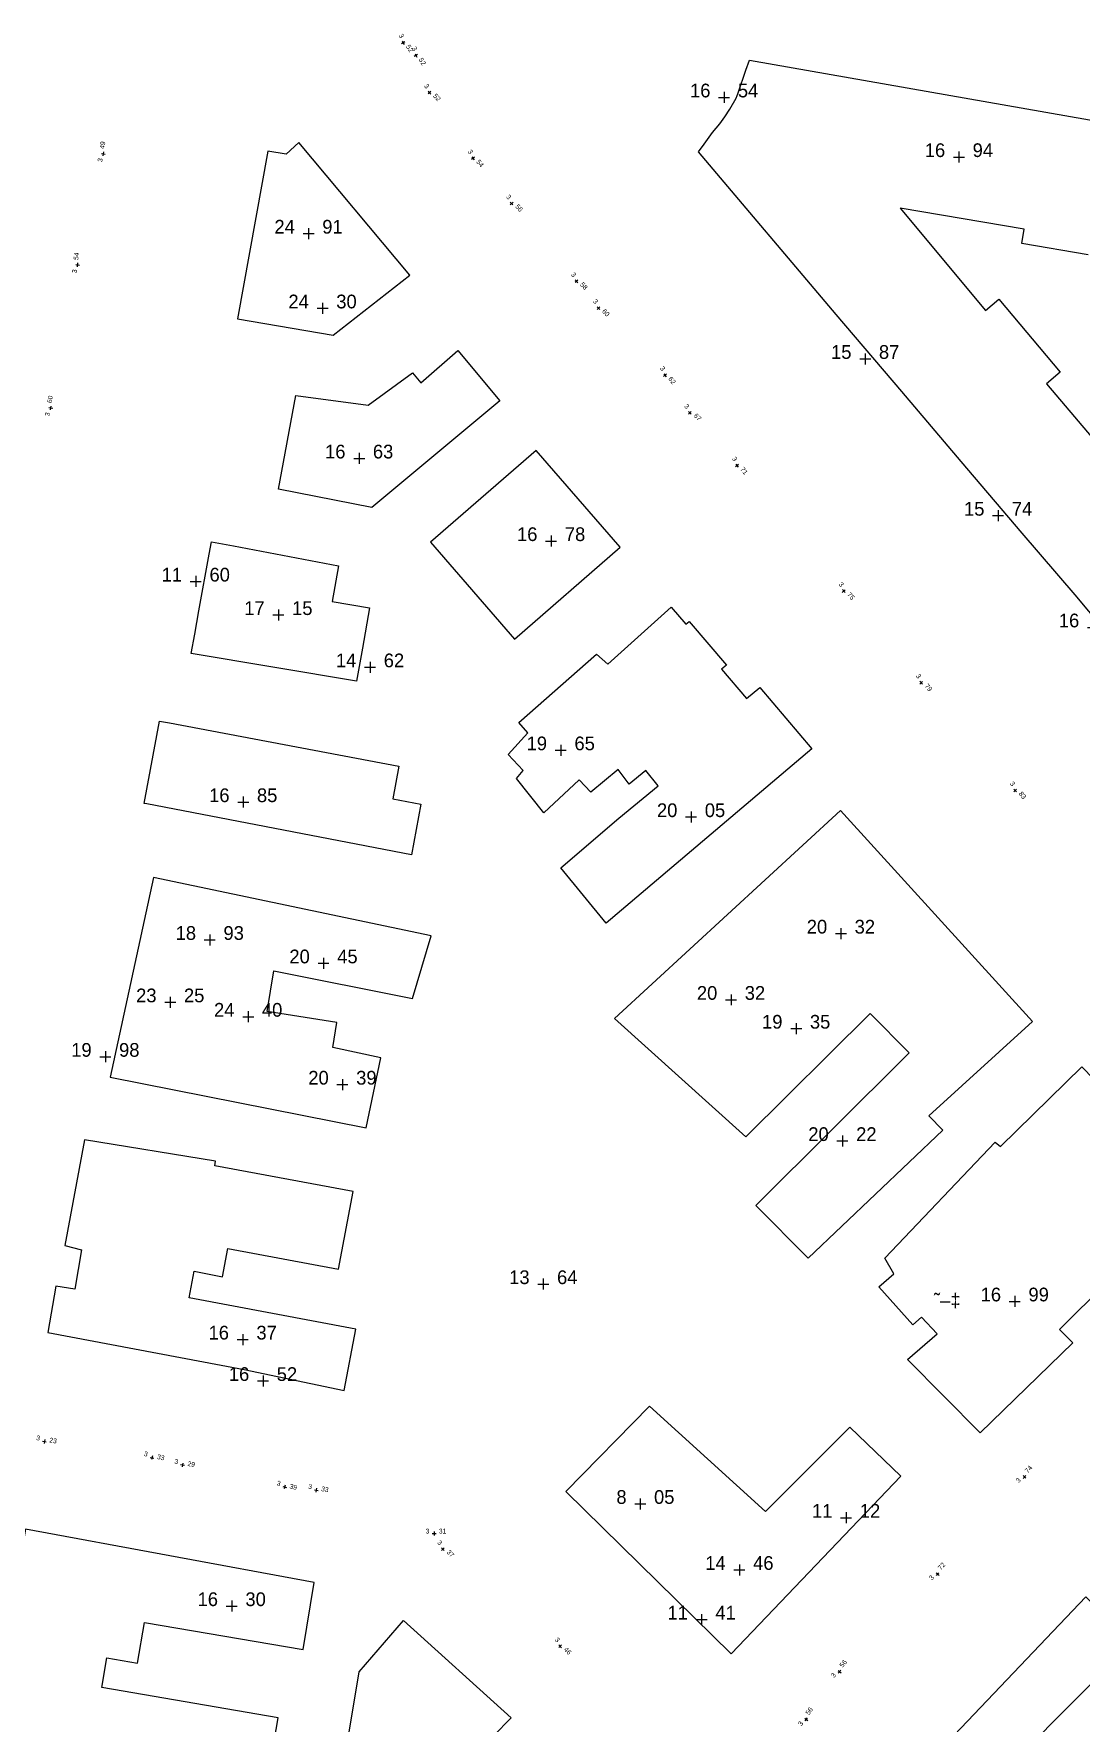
# Model space of a CAD drawing. Header units: inches. Extents: x 254505 to 255520, y 808954 to 809980.
# Drawn here: x 254779.3 to 254855.6, y 809719.3 to 809842.4 of the extents above; entities that cross this region are included whole.
import ezdxf
from ezdxf.enums import TextEntityAlignment as Align

# ---------------------------------------------------------------- set-up
doc = ezdxf.new("R2010")
doc.units = ezdxf.units.IN
doc.header["$MEASUREMENT"] = 0
for name, color, linetype in [('2202', 1, 'Continuous'), ('building levels', 6, 'Continuous'), ('orig buildings', 3, 'Continuous'), ('street levels', 5, 'Continuous')]:
    doc.layers.add(name, color=color, linetype=linetype)
doc.styles.add('hebtxt', font='hebtxt')

# ---------------------------------------------------------------- blocks, each defined once
blk = doc.blocks.new('1505')
for points in [[(-0.4, 0), (0.4, 0)], [(0, 0.4), (0, -0.4)]]:
    blk.add_lwpolyline(points)
at = {"style": 'hebtxt'}
blk.add_attdef('METER', text='', height=2, dxfattribs=at).set_placement((-1, 0), align=Align.RIGHT)
blk.add_attdef('CENTIMETER', (1, 0), '', height=2, dxfattribs=at)
blk = doc.blocks.new('1503')
for points in [[(-0.4, 0), (0.4, 0)], [(0, 0.4), (0, -0.4)]]:
    blk.add_lwpolyline(points)
at = {"style": 'hebtxt'}
blk.add_attdef('METER', text='', height=2, dxfattribs=at).set_placement((-1, 0), align=Align.RIGHT)
blk.add_attdef('CENTIMETER', (1, 0), '', height=2, dxfattribs=at)
blk = doc.blocks.new('2202')
at = {"style": 'hebtxt'}
blk.add_attdef('BLDG_CH', text='', height=2, dxfattribs=at).set_placement((0, 1), align=Align.CENTER)

msp = doc.modelspace()

# ---------------------------------------------------------------- linework, layer by layer
at = {"layer": 'orig buildings'}
for points in [[(254798.59, 809834.48), (254797.66, 809833.62), (254796.32, 809833.84), (254794.12, 809821.62), (254801.09, 809820.43), (254806.68, 809824.81)], [(254829.39, 809796.07), (254831.21, 809793.95), (254832.18, 809794.75), (254835.97, 809790.27), (254820.99, 809777.56), (254817.69, 809781.61), (254821.92, 809785.21), (254824.79, 809787.57), (254823.88, 809788.69), (254822.67, 809787.7), (254821.86, 809788.77), (254819.87, 809787.11), (254819.03, 809788.02), (254816.44, 809785.62), (254814.45, 809788.11), (254814.95, 809788.7), (254813.86, 809789.86), (254815.29, 809791.44), (254814.62, 809792.19), (254820.28, 809797.18), (254821.11, 809796.44), (254825.73, 809800.59), (254826.79, 809799.35), (254827.03, 809799.55), (254829.75, 809796.37), (254829.39, 809796.07)], [(254838.07, 809785.79), (254852.07, 809770.39), (254844.5, 809763.52), (254845.54, 809762.48), (254835.71, 809753.15), (254831.89, 809757), (254843.08, 809768.12), (254840.23, 809770.98), (254831.18, 809761.99), (254821.6, 809770.62)], [(254830.09, 809724.31), (254818.05, 809736.15), (254824.16, 809742.36), (254832.61, 809734.69), (254838.75, 809740.82), (254842.47, 809737.27)], [(254855.94, 809728.47), (254859.31, 809725.12), (254851.02, 809716.78), (254854.09, 809713.73), (254861.41, 809721.11), (254867, 809715.56), (254862.65, 809711.07), (254860.15, 809713.49), (254851.53, 809703.88), (254841.56, 809713.36)], [(254806.22, 809726.73), (254814.06, 809719.65), (254802.47, 809707.84), (254800.76, 809709.51), (254803, 809722.99)]]:
    msp.add_lwpolyline(points, close=True, dxfattribs=at)
for points, elevation in [([(254798.38, 809816.03), (254803.65, 809815.32), (254806.88, 809817.67), (254807.48, 809816.96), (254810.18, 809819.3), (254813.24, 809815.65), (254803.9, 809807.86), (254797.1, 809809.21), (254798.38, 809816.03)], 16.38), ([(254808.18, 809805.33), (254814.31, 809798.27), (254822.01, 809804.97), (254815.88, 809812.02), (254808.18, 809805.33)], 17.5), ([(254788.01, 809780.9), (254784.83, 809766.35), (254803.5, 809762.65), (254804.57, 809767.76), (254801.06, 809768.5), (254801.35, 809770.32), (254796.28, 809771.12), (254796.78, 809774.09), (254806.87, 809772.07), (254808.24, 809776.64)], 16.63), ([(254841.29, 809753.15), (254849.34, 809761.61), (254849.73, 809761.29), (254855.65, 809767.09), (254864.33, 809758.18), (254854.02, 809747.96), (254855, 809746.98), (254848.25, 809740.41), (254842.96, 809745.77), (254845.11, 809747.64), (254843.98, 809748.85), (254843.34, 809748.3), (254840.86, 809751.06), (254841.95, 809752.01), (254841.29, 809753.15)], 17.45), ([(254799.72, 809729.51), (254778.68, 809733.39), (254778.44, 809732.12), (254777.21, 809732.38), (254776.01, 809725.44), (254777.24, 809725.22), (254776.02, 809718.74), (254785.24, 809716.91), (254785.07, 809716), (254796.13, 809714.12), (254797.08, 809719.65), (254784.23, 809721.85), (254784.6, 809724.02), (254786.83, 809723.63), (254787.34, 809726.59), (254798.9, 809724.62), (254799.72, 809729.51)], 18.23)]:
    msp.add_lwpolyline(points, close=True, dxfattribs=dict(at, elevation=elevation))
for points in [[(254858.05, 809798.07, 0), (254855.17, 809801.51, 17.88), (254851.32, 809805.99, 17.86), (254846.87, 809811.22, 17.84), (254842.54, 809816.33, 17.82), (254837.76, 809821.94, 17.8), (254827.73, 809833.8, 0), (254828.14, 809834.34, 17.38), (254828.75, 809835.21, 16.92), (254829.28, 809835.84, 16.46), (254829.63, 809836.35, 16.48), (254830.01, 809836.9, 16.56), (254830.46, 809837.69, 16.61), (254830.6, 809838.08, 16.75), (254831.18, 809839.74, 17.59), (254831.43, 809840.47, 0), (254831.43, 809840.47, 0), (254864.52, 809834.67, 17.91)], [(254856.13, 809826.28, 17.76), (254851.28, 809827.11, 17.82), (254851.46, 809828.15, 17.87), (254842.41, 809829.69, 17.8), (254848.63, 809822.23, 17.89), (254849.6, 809823.05, 17.8), (254854.08, 809817.72, 19.21), (254853.09, 809816.89, 17.77), (254857.43, 809811.76, 17.92)]]:
    msp.add_polyline3d(points, dxfattribs=at)
for points in [[(254790.74, 809797.23, 9.41), (254791, 809798.63, 15.32), (254791.3, 809800.33, 15.35), (254792.06, 809804.46, 15.41), (254792.22, 809805.37, 5.94), (254793.83, 809805.07, 15.59), (254801.48, 809803.62, 16.84), (254801.02, 809801.02, 16.85), (254803.73, 809800.54, 16.71), (254803.22, 809797.61, 15.87), (254802.79, 809795.21, 15.18), (254790.74, 809797.23, 9.41)], [(254806.8, 809782.54, 16.93), (254787.51, 809786.27, 14.06), (254787.33, 809786.3, 14.06), (254788.43, 809792.29, 11.8), (254789.17, 809792.16, 17.18), (254805.89, 809789, 17.75), (254805.45, 809786.64, 17.82), (254807.49, 809786.25, 16.72), (254806.8, 809782.54, 16.93)], [(254801.9, 809743.51, 3.75), (254802.75, 809747.97, 17.2), (254790.61, 809750.27, 19.11), (254790.97, 809752.19, 19.11), (254793.02, 809751.8, 19.11), (254793.41, 809753.86, 19.06), (254801.48, 809752.35, 17.38), (254802.54, 809758, 17.48), (254792.47, 809759.89, 19.47), (254792.53, 809760.22, 19.52), (254782.96, 809761.78, 7.74), (254781.53, 809754.07, 0), (254782.74, 809753.76, 8.75), (254782.26, 809750.88, 8.75), (254780.87, 809751.11, 3.65), (254780.31, 809747.72, 0), (254794.6, 809745.04, 3.7), (254801.9, 809743.51, 3.75)]]:
    msp.add_polyline3d(points, close=True, dxfattribs=at)

# ---------------------------------------------------------------- block references
at = {"layer": '2202'}
ref = msp.add_blockref('2202', (254844.5, 809749.59, 17.05), dxfattribs=at)
ref.add_attrib('BLDG_CH', '˜–‡', dxfattribs={"layer": '0', "height": 1, "style": 'hebtxt'}).set_placement((254845.85, 809749.59, 17.05), align=Align.CENTER)
at = {"layer": 'building levels'}
ref = msp.add_blockref('1505', (254829.59, 809837.76, 16.54), dxfattribs=at)
ref.add_attrib('METER', '16', dxfattribs={"layer": '0', "height": 1, "style": 'hebtxt'}).set_placement((254828.59, 809837.76, 16.54), align=Align.RIGHT)
ref.add_attrib('CENTIMETER', '54', (254830.59, 809837.76, 16.54), dxfattribs={"layer": '0', "height": 1, "style": 'hebtxt'})
ref = msp.add_blockref('1505', (254846.7, 809833.41, 16.94), dxfattribs=at)
ref.add_attrib('METER', '16', dxfattribs={"layer": '0', "height": 1, "style": 'hebtxt'}).set_placement((254845.7, 809833.41, 16.94), align=Align.RIGHT)
ref.add_attrib('CENTIMETER', '94', (254847.7, 809833.41, 16.94), dxfattribs={"layer": '0', "height": 1, "style": 'hebtxt'})
ref = msp.add_blockref('1505', (254799.3, 809827.83, 24.91), dxfattribs=at)
ref.add_attrib('METER', '24', dxfattribs={"layer": '0', "height": 1, "style": 'hebtxt'}).set_placement((254798.3, 809827.83, 24.91), align=Align.RIGHT)
ref.add_attrib('CENTIMETER', '91', (254800.3, 809827.83, 24.91), dxfattribs={"layer": '0', "height": 1, "style": 'hebtxt'})
ref = msp.add_blockref('1505', (254800.32, 809822.39, 24.3), dxfattribs=at)
ref.add_attrib('METER', '24', dxfattribs={"layer": '0', "height": 1, "style": 'hebtxt'}).set_placement((254799.32, 809822.38, 24.3), align=Align.RIGHT)
ref.add_attrib('CENTIMETER', '30', (254801.32, 809822.38, 24.3), dxfattribs={"layer": '0', "height": 1, "style": 'hebtxt'})
ref = msp.add_blockref('1505', (254839.87, 809818.7, 15.87), dxfattribs=at)
ref.add_attrib('METER', '15', dxfattribs={"layer": '0', "height": 1, "style": 'hebtxt'}).set_placement((254838.87, 809818.7, 15.87), align=Align.RIGHT)
ref.add_attrib('CENTIMETER', '87', (254840.87, 809818.7, 15.87), dxfattribs={"layer": '0', "height": 1, "style": 'hebtxt'})
ref = msp.add_blockref('1505', (254802.99, 809811.44, 16.63), dxfattribs=at)
ref.add_attrib('METER', '16', dxfattribs={"layer": '0', "height": 1, "style": 'hebtxt'}).set_placement((254801.99, 809811.44, 16.63), align=Align.RIGHT)
ref.add_attrib('CENTIMETER', '63', (254803.99, 809811.44, 16.63), dxfattribs={"layer": '0', "height": 1, "style": 'hebtxt'})
ref = msp.add_blockref('1505', (254849.56, 809807.27, 15.74), dxfattribs=at)
ref.add_attrib('METER', '15', dxfattribs={"layer": '0', "height": 1, "style": 'hebtxt'}).set_placement((254848.56, 809807.27, 15.74), align=Align.RIGHT)
ref.add_attrib('CENTIMETER', '74', (254850.56, 809807.27, 15.74), dxfattribs={"layer": '0', "height": 1, "style": 'hebtxt'})
ref = msp.add_blockref('1505', (254816.98, 809805.42, 16.78), dxfattribs=at)
ref.add_attrib('METER', '16', dxfattribs={"layer": '0', "height": 1, "style": 'hebtxt'}).set_placement((254815.98, 809805.42, 16.78), align=Align.RIGHT)
ref.add_attrib('CENTIMETER', '78', (254817.98, 809805.42, 16.78), dxfattribs={"layer": '0', "height": 1, "style": 'hebtxt'})
ref = msp.add_blockref('1505', (254791.08, 809802.48, 11.6), dxfattribs=at)
ref.add_attrib('METER', '11', dxfattribs={"layer": '0', "height": 1, "style": 'hebtxt'}).set_placement((254790.08, 809802.47, 11.6), align=Align.RIGHT)
ref.add_attrib('CENTIMETER', '60', (254792.08, 809802.47, 11.6), dxfattribs={"layer": '0', "height": 1, "style": 'hebtxt'})
ref = msp.add_blockref('1505', (254797.1, 809800.03, 17.15), dxfattribs=at)
ref.add_attrib('METER', '17', dxfattribs={"layer": '0', "height": 1, "style": 'hebtxt'}).set_placement((254796.1, 809800.03, 17.15), align=Align.RIGHT)
ref.add_attrib('CENTIMETER', '15', (254798.1, 809800.03, 17.15), dxfattribs={"layer": '0', "height": 1, "style": 'hebtxt'})
ref = msp.add_blockref('1505', (254856.47, 809799.13, 16), dxfattribs=at)
ref.add_attrib('METER', '16', dxfattribs={"layer": '0', "height": 1, "style": 'hebtxt'}).set_placement((254855.47, 809799.13, 16), align=Align.RIGHT)
ref.add_attrib('CENTIMETER', '00', (254857.47, 809799.13, 16), dxfattribs={"layer": '0', "height": 1, "style": 'hebtxt'})
ref = msp.add_blockref('1505', (254803.78, 809796.22, 14.62), dxfattribs=at)
ref.add_attrib('METER', '14', dxfattribs={"layer": '0', "height": 1, "style": 'hebtxt'}).set_placement((254802.78, 809796.22, 14.62), align=Align.RIGHT)
ref.add_attrib('CENTIMETER', '62', (254804.78, 809796.22, 14.62), dxfattribs={"layer": '0', "height": 1, "style": 'hebtxt'})
ref = msp.add_blockref('1505', (254817.68, 809790.17, 19.65), dxfattribs=at)
ref.add_attrib('METER', '19', dxfattribs={"layer": '0', "height": 1, "style": 'hebtxt'}).set_placement((254816.68, 809790.17, 19.65), align=Align.RIGHT)
ref.add_attrib('CENTIMETER', '65', (254818.68, 809790.17, 19.65), dxfattribs={"layer": '0', "height": 1, "style": 'hebtxt'})
ref = msp.add_blockref('1505', (254794.54, 809786.39, 16.85), dxfattribs=at)
ref.add_attrib('METER', '16', dxfattribs={"layer": '0', "height": 1, "style": 'hebtxt'}).set_placement((254793.54, 809786.39, 16.85), align=Align.RIGHT)
ref.add_attrib('CENTIMETER', '85', (254795.54, 809786.39, 16.85), dxfattribs={"layer": '0', "height": 1, "style": 'hebtxt'})
ref = msp.add_blockref('1505', (254827.18, 809785.31, 20.05), dxfattribs=at)
ref.add_attrib('METER', '20', dxfattribs={"layer": '0', "height": 1, "style": 'hebtxt'}).set_placement((254826.18, 809785.3, 20.05), align=Align.RIGHT)
ref.add_attrib('CENTIMETER', '05', (254828.18, 809785.3, 20.05), dxfattribs={"layer": '0', "height": 1, "style": 'hebtxt'})
ref = msp.add_blockref('1505', (254792.1, 809776.35, 18.93), dxfattribs=at)
ref.add_attrib('METER', '18', dxfattribs={"layer": '0', "height": 1, "style": 'hebtxt'}).set_placement((254791.1, 809776.35, 18.93), align=Align.RIGHT)
ref.add_attrib('CENTIMETER', '93', (254793.1, 809776.35, 18.93), dxfattribs={"layer": '0', "height": 1, "style": 'hebtxt'})
ref = msp.add_blockref('1505', (254838.1, 809776.81, 20.32), dxfattribs=at)
ref.add_attrib('METER', '20', dxfattribs={"layer": '0', "height": 1, "style": 'hebtxt'}).set_placement((254837.1, 809776.81, 20.32), align=Align.RIGHT)
ref.add_attrib('CENTIMETER', '32', (254839.1, 809776.81, 20.32), dxfattribs={"layer": '0', "height": 1, "style": 'hebtxt'})
ref = msp.add_blockref('1505', (254800.39, 809774.64, 20.45), dxfattribs=at)
ref.add_attrib('METER', '20', dxfattribs={"layer": '0', "height": 1, "style": 'hebtxt'}).set_placement((254799.39, 809774.64, 20.45), align=Align.RIGHT)
ref.add_attrib('CENTIMETER', '45', (254801.39, 809774.64, 20.45), dxfattribs={"layer": '0', "height": 1, "style": 'hebtxt'})
ref = msp.add_blockref('1505', (254789.22, 809771.8, 23.25), dxfattribs=at)
ref.add_attrib('METER', '23', dxfattribs={"layer": '0', "height": 1, "style": 'hebtxt'}).set_placement((254788.22, 809771.8, 23.25), align=Align.RIGHT)
ref.add_attrib('CENTIMETER', '25', (254790.22, 809771.8, 23.25), dxfattribs={"layer": '0', "height": 1, "style": 'hebtxt'})
ref = msp.add_blockref('1505', (254830.09, 809771.98, 20.32), dxfattribs=at)
ref.add_attrib('METER', '20', dxfattribs={"layer": '0', "height": 1, "style": 'hebtxt'}).set_placement((254829.09, 809771.98, 20.32), align=Align.RIGHT)
ref.add_attrib('CENTIMETER', '32', (254831.09, 809771.98, 20.32), dxfattribs={"layer": '0', "height": 1, "style": 'hebtxt'})
ref = msp.add_blockref('1505', (254794.9, 809770.75, 24.4), dxfattribs=at)
ref.add_attrib('METER', '24', dxfattribs={"layer": '0', "height": 1, "style": 'hebtxt'}).set_placement((254793.9, 809770.75, 24.4), align=Align.RIGHT)
ref.add_attrib('CENTIMETER', '40', (254795.9, 809770.75, 24.4), dxfattribs={"layer": '0', "height": 1, "style": 'hebtxt'})
ref = msp.add_blockref('1505', (254834.84, 809769.88, 19.35), dxfattribs=at)
ref.add_attrib('METER', '19', dxfattribs={"layer": '0', "height": 1, "style": 'hebtxt'}).set_placement((254833.84, 809769.88, 19.35), align=Align.RIGHT)
ref.add_attrib('CENTIMETER', '35', (254835.84, 809769.88, 19.35), dxfattribs={"layer": '0', "height": 1, "style": 'hebtxt'})
ref = msp.add_blockref('1505', (254784.49, 809767.83, 19.98), dxfattribs=at)
ref.add_attrib('METER', '19', dxfattribs={"layer": '0', "height": 1, "style": 'hebtxt'}).set_placement((254783.49, 809767.83, 19.98), align=Align.RIGHT)
ref.add_attrib('CENTIMETER', '98', (254785.49, 809767.83, 19.98), dxfattribs={"layer": '0', "height": 1, "style": 'hebtxt'})
ref = msp.add_blockref('1505', (254801.77, 809765.8, 20.39), dxfattribs=at)
ref.add_attrib('METER', '20', dxfattribs={"layer": '0', "height": 1, "style": 'hebtxt'}).set_placement((254800.77, 809765.8, 20.39), align=Align.RIGHT)
ref.add_attrib('CENTIMETER', '39', (254802.77, 809765.8, 20.39), dxfattribs={"layer": '0', "height": 1, "style": 'hebtxt'})
ref = msp.add_blockref('1505', (254838.21, 809761.69, 20.22), dxfattribs=at)
ref.add_attrib('METER', '20', dxfattribs={"layer": '0', "height": 1, "style": 'hebtxt'}).set_placement((254837.21, 809761.69, 20.22), align=Align.RIGHT)
ref.add_attrib('CENTIMETER', '22', (254839.21, 809761.69, 20.22), dxfattribs={"layer": '0', "height": 1, "style": 'hebtxt'})
ref = msp.add_blockref('1505', (254816.41, 809751.26, 13.64), dxfattribs=at)
ref.add_attrib('METER', '13', dxfattribs={"layer": '0', "height": 1, "style": 'hebtxt'}).set_placement((254815.41, 809751.26, 13.64), align=Align.RIGHT)
ref.add_attrib('CENTIMETER', '64', (254817.41, 809751.26, 13.64), dxfattribs={"layer": '0', "height": 1, "style": 'hebtxt'})
ref = msp.add_blockref('1505', (254850.77, 809750, 16.99), dxfattribs=at)
ref.add_attrib('METER', '16', dxfattribs={"layer": '0', "height": 1, "style": 'hebtxt'}).set_placement((254849.77, 809750, 16.99), align=Align.RIGHT)
ref.add_attrib('CENTIMETER', '99', (254851.77, 809750, 16.99), dxfattribs={"layer": '0', "height": 1, "style": 'hebtxt'})
ref = msp.add_blockref('1505', (254794.5, 809747.22, 16.37), dxfattribs=at)
ref.add_attrib('METER', '16', dxfattribs={"layer": '0', "height": 1, "style": 'hebtxt'}).set_placement((254793.5, 809747.22, 16.37), align=Align.RIGHT)
ref.add_attrib('CENTIMETER', '37', (254795.5, 809747.22, 16.37), dxfattribs={"layer": '0', "height": 1, "style": 'hebtxt'})
ref = msp.add_blockref('1505', (254795.98, 809744.2, 16.52), dxfattribs=at)
ref.add_attrib('METER', '16', dxfattribs={"layer": '0', "height": 1, "style": 'hebtxt'}).set_placement((254794.98, 809744.2, 16.52), align=Align.RIGHT)
ref.add_attrib('CENTIMETER', '52', (254796.98, 809744.2, 16.52), dxfattribs={"layer": '0', "height": 1, "style": 'hebtxt'})
ref = msp.add_blockref('1505', (254823.48, 809735.24, 8.05), dxfattribs=at)
ref.add_attrib('METER', '8', dxfattribs={"layer": '0', "height": 1, "style": 'hebtxt'}).set_placement((254822.48, 809735.24, 8.05), align=Align.RIGHT)
ref.add_attrib('CENTIMETER', '05', (254824.48, 809735.24, 8.05), dxfattribs={"layer": '0', "height": 1, "style": 'hebtxt'})
ref = msp.add_blockref('1505', (254838.48, 809734.23, 11.12), dxfattribs=at)
ref.add_attrib('METER', '11', dxfattribs={"layer": '0', "height": 1, "style": 'hebtxt'}).set_placement((254837.48, 809734.23, 11.12), align=Align.RIGHT)
ref.add_attrib('CENTIMETER', '12', (254839.48, 809734.23, 11.12), dxfattribs={"layer": '0', "height": 1, "style": 'hebtxt'})
ref = msp.add_blockref('1505', (254830.7, 809730.43, 14.46), dxfattribs=at)
ref.add_attrib('METER', '14', dxfattribs={"layer": '0', "height": 1, "style": 'hebtxt'}).set_placement((254829.7, 809730.43, 14.46), align=Align.RIGHT)
ref.add_attrib('CENTIMETER', '46', (254831.7, 809730.43, 14.46), dxfattribs={"layer": '0', "height": 1, "style": 'hebtxt'})
ref = msp.add_blockref('1505', (254793.7, 809727.79, 16.3), dxfattribs=at)
ref.add_attrib('METER', '16', dxfattribs={"layer": '0', "height": 1, "style": 'hebtxt'}).set_placement((254792.7, 809727.79, 16.3), align=Align.RIGHT)
ref.add_attrib('CENTIMETER', '30', (254794.7, 809727.79, 16.3), dxfattribs={"layer": '0', "height": 1, "style": 'hebtxt'})
ref = msp.add_blockref('1505', (254827.95, 809726.81, 11.41), dxfattribs=at)
ref.add_attrib('METER', '11', dxfattribs={"layer": '0', "height": 1, "style": 'hebtxt'}).set_placement((254826.95, 809726.81, 11.41), align=Align.RIGHT)
ref.add_attrib('CENTIMETER', '41', (254828.95, 809726.81, 11.41), dxfattribs={"layer": '0', "height": 1, "style": 'hebtxt'})
at = {"layer": 'street levels'}
ref = msp.add_blockref('1503', (254806.19, 809841.74), dxfattribs=dict(at, xscale=0.35, yscale=0.35, zscale=0.35, rotation=303.5613906756045))
ref.add_attrib('METER', '3', dxfattribs={"layer": '0', "height": 0.35, "rotation": 303.5614, "style": 'hebtxt'}).set_placement((254806, 809842.03), align=Align.RIGHT)
ref.add_attrib('CENTIMETER', '52', (254806.38, 809841.45), dxfattribs={"layer": '0', "height": 0.35, "rotation": 303.5614, "style": 'hebtxt'})
ref = msp.add_blockref('1503', (254807.13, 809840.81), dxfattribs=dict(at, xscale=0.35, yscale=0.35, zscale=0.35, rotation=300.539347033589))
ref.add_attrib('METER', '3', dxfattribs={"layer": '0', "height": 0.35, "rotation": 300.5393, "style": 'hebtxt'}).set_placement((254806.96, 809841.11), align=Align.RIGHT)
ref.add_attrib('CENTIMETER', '52', (254807.31, 809840.51), dxfattribs={"layer": '0', "height": 0.35, "rotation": 300.5393, "style": 'hebtxt'})
ref = msp.add_blockref('1503', (254808.12, 809838.1), dxfattribs=dict(at, xscale=0.35, yscale=0.35, zscale=0.35, rotation=312.4055463134177))
ref.add_attrib('METER', '3', dxfattribs={"layer": '0', "height": 0.35, "rotation": 312.4055, "style": 'hebtxt'}).set_placement((254807.88, 809838.36), align=Align.RIGHT)
ref.add_attrib('CENTIMETER', '52', (254808.35, 809837.84), dxfattribs={"layer": '0', "height": 0.35, "rotation": 312.4055, "style": 'hebtxt'})
ref = msp.add_blockref('1503', (254784.35, 809833.64), dxfattribs=dict(at, xscale=0.35, yscale=0.35, zscale=0.35, rotation=80.7860741614748))
ref.add_attrib('METER', '3', dxfattribs={"layer": '0', "height": 0.35, "rotation": 80.7861, "style": 'hebtxt'}).set_placement((254784.3, 809833.3), align=Align.RIGHT)
ref.add_attrib('CENTIMETER', '49', (254784.41, 809833.99), dxfattribs={"layer": '0', "height": 0.35, "rotation": 80.7861, "style": 'hebtxt'})
ref = msp.add_blockref('1503', (254811.28, 809833.31), dxfattribs=dict(at, xscale=0.35, yscale=0.35, zscale=0.35, rotation=310.147737911954))
ref.add_attrib('METER', '3', dxfattribs={"layer": '0', "height": 0.35, "rotation": 310.1477, "style": 'hebtxt'}).set_placement((254811.05, 809833.57), align=Align.RIGHT)
ref.add_attrib('CENTIMETER', '54', (254811.5, 809833.04), dxfattribs={"layer": '0', "height": 0.35, "rotation": 310.1477, "style": 'hebtxt'})
ref = msp.add_blockref('1503', (254814.1, 809830.03), dxfattribs=dict(at, xscale=0.35, yscale=0.35, zscale=0.35, rotation=313.5197700895707))
ref.add_attrib('METER', '3', dxfattribs={"layer": '0', "height": 0.35, "rotation": 313.5198, "style": 'hebtxt'}).set_placement((254813.86, 809830.28), align=Align.RIGHT)
ref.add_attrib('CENTIMETER', '56', (254814.34, 809829.77), dxfattribs={"layer": '0', "height": 0.35, "rotation": 313.5198, "style": 'hebtxt'})
ref = msp.add_blockref('1503', (254782.47, 809825.55), dxfattribs=dict(at, xscale=0.35, yscale=0.35, zscale=0.35, rotation=82.88411198430457))
ref.add_attrib('METER', '3', dxfattribs={"layer": '0', "height": 0.35, "rotation": 82.8841, "style": 'hebtxt'}).set_placement((254782.43, 809825.2), align=Align.RIGHT)
ref.add_attrib('CENTIMETER', '54', (254782.51, 809825.89), dxfattribs={"layer": '0', "height": 0.35, "rotation": 82.8841, "style": 'hebtxt'})
ref = msp.add_blockref('1503', (254818.83, 809824.35), dxfattribs=dict(at, xscale=0.35, yscale=0.35, zscale=0.35, rotation=312.5817496685862))
ref.add_attrib('METER', '3', dxfattribs={"layer": '0', "height": 0.35, "rotation": 312.5817, "style": 'hebtxt'}).set_placement((254818.59, 809824.61), align=Align.RIGHT)
ref.add_attrib('CENTIMETER', '58', (254819.06, 809824.09), dxfattribs={"layer": '0', "height": 0.35, "rotation": 312.5817, "style": 'hebtxt'})
ref = msp.add_blockref('1503', (254820.43, 809822.4), dxfattribs=dict(at, xscale=0.35, yscale=0.35, zscale=0.35, rotation=312.3313741659899))
ref.add_attrib('METER', '3', dxfattribs={"layer": '0', "height": 0.35, "rotation": 312.3314, "style": 'hebtxt'}).set_placement((254820.19, 809822.66), align=Align.RIGHT)
ref.add_attrib('CENTIMETER', '60', (254820.66, 809822.14), dxfattribs={"layer": '0', "height": 0.35, "rotation": 312.3314, "style": 'hebtxt'})
ref = msp.add_blockref('1503', (254825.28, 809817.51), dxfattribs=dict(at, xscale=0.35, yscale=0.35, zscale=0.35, rotation=308.4333439504437))
ref.add_attrib('METER', '3', dxfattribs={"layer": '0', "height": 0.35, "rotation": 308.4333, "style": 'hebtxt'}).set_placement((254825.06, 809817.78), align=Align.RIGHT)
ref.add_attrib('CENTIMETER', '62', (254825.49, 809817.23), dxfattribs={"layer": '0', "height": 0.35, "rotation": 308.4333, "style": 'hebtxt'})
ref = msp.add_blockref('1503', (254780.52, 809815.12), dxfattribs=dict(at, xscale=0.35, yscale=0.35, zscale=0.35, rotation=80.2389615049688))
ref.add_attrib('METER', '3', dxfattribs={"layer": '0', "height": 0.35, "rotation": 80.239, "style": 'hebtxt'}).set_placement((254780.46, 809814.77), align=Align.RIGHT)
ref.add_attrib('CENTIMETER', '60', (254780.58, 809815.46), dxfattribs={"layer": '0', "height": 0.35, "rotation": 80.239, "style": 'hebtxt'})
ref = msp.add_blockref('1503', (254827.09, 809814.77), dxfattribs=dict(at, xscale=0.35, yscale=0.35, zscale=0.35, rotation=314.9954235222945))
ref.add_attrib('METER', '3', dxfattribs={"layer": '0', "height": 0.35, "rotation": 314.9954, "style": 'hebtxt'}).set_placement((254826.84, 809815.02), align=Align.RIGHT)
ref.add_attrib('CENTIMETER', '67', (254827.34, 809814.52), dxfattribs={"layer": '0', "height": 0.35, "rotation": 314.9954, "style": 'hebtxt'})
ref = msp.add_blockref('1503', (254830.53, 809810.92), dxfattribs=dict(at, xscale=0.35, yscale=0.35, zscale=0.35, rotation=307.9336666141184))
ref.add_attrib('METER', '3', dxfattribs={"layer": '0', "height": 0.35, "rotation": 307.9337, "style": 'hebtxt'}).set_placement((254830.31, 809811.19), align=Align.RIGHT)
ref.add_attrib('CENTIMETER', '71', (254830.74, 809810.64), dxfattribs={"layer": '0', "height": 0.35, "rotation": 307.9337, "style": 'hebtxt'})
ref = msp.add_blockref('1503', (254838.31, 809801.77), dxfattribs=dict(at, xscale=0.35, yscale=0.35, zscale=0.35, rotation=310.1747830725163))
ref.add_attrib('METER', '3', dxfattribs={"layer": '0', "height": 0.35, "rotation": 310.1748, "style": 'hebtxt'}).set_placement((254838.08, 809802.04), align=Align.RIGHT)
ref.add_attrib('CENTIMETER', '75', (254838.53, 809801.5), dxfattribs={"layer": '0', "height": 0.35, "rotation": 310.1748, "style": 'hebtxt'})
ref = msp.add_blockref('1503', (254843.95, 809795.09), dxfattribs=dict(at, xscale=0.35, yscale=0.35, zscale=0.35, rotation=310.6441890873122))
ref.add_attrib('METER', '3', dxfattribs={"layer": '0', "height": 0.35, "rotation": 310.6442, "style": 'hebtxt'}).set_placement((254843.72, 809795.36), align=Align.RIGHT)
ref.add_attrib('CENTIMETER', '79', (254844.18, 809794.83), dxfattribs={"layer": '0', "height": 0.35, "rotation": 310.6442, "style": 'hebtxt'})
ref = msp.add_blockref('1503', (254850.8, 809787.24), dxfattribs=dict(at, xscale=0.35, yscale=0.35, zscale=0.35, rotation=310.7795238891595))
ref.add_attrib('METER', '3', dxfattribs={"layer": '0', "height": 0.35, "rotation": 310.7795, "style": 'hebtxt'}).set_placement((254850.57, 809787.51), align=Align.RIGHT)
ref.add_attrib('CENTIMETER', '83', (254851.03, 809786.98), dxfattribs={"layer": '0', "height": 0.35, "rotation": 310.7795, "style": 'hebtxt'})
ref = msp.add_blockref('1503', (254780.05, 809739.79), dxfattribs=dict(at, xscale=0.35, yscale=0.35, zscale=0.35, rotation=350.0636100562712))
ref.add_attrib('METER', '3', dxfattribs={"layer": '0', "height": 0.35, "rotation": 350.0636, "style": 'hebtxt'}).set_placement((254779.7, 809739.85), align=Align.RIGHT)
ref.add_attrib('CENTIMETER', '23', (254780.39, 809739.73), dxfattribs={"layer": '0', "height": 0.35, "rotation": 350.0636, "style": 'hebtxt'})
ref = msp.add_blockref('1503', (254787.89, 809738.6), dxfattribs=dict(at, xscale=0.35, yscale=0.35, zscale=0.35, rotation=347.4377918186248))
ref.add_attrib('METER', '3', dxfattribs={"layer": '0', "height": 0.35, "rotation": 347.4378, "style": 'hebtxt'}).set_placement((254787.54, 809738.68), align=Align.RIGHT)
ref.add_attrib('CENTIMETER', '33', (254788.23, 809738.52), dxfattribs={"layer": '0', "height": 0.35, "rotation": 347.4378, "style": 'hebtxt'})
ref = msp.add_blockref('1503', (254790.11, 809738.08), dxfattribs=dict(at, xscale=0.35, yscale=0.35, zscale=0.35, rotation=350.0897430244593))
ref.add_attrib('METER', '3', dxfattribs={"layer": '0', "height": 0.35, "rotation": 350.0897, "style": 'hebtxt'}).set_placement((254789.77, 809738.13), align=Align.RIGHT)
ref.add_attrib('CENTIMETER', '29', (254790.46, 809738.01), dxfattribs={"layer": '0', "height": 0.35, "rotation": 350.0897, "style": 'hebtxt'})
ref = msp.add_blockref('1503', (254851.48, 809737.2), dxfattribs=dict(at, xscale=0.35, yscale=0.35, zscale=0.35, rotation=46.66662877749385))
ref.add_attrib('METER', '3', dxfattribs={"layer": '0', "height": 0.35, "rotation": 46.6666, "style": 'hebtxt'}).set_placement((254851.24, 809736.94), align=Align.RIGHT)
ref.add_attrib('CENTIMETER', '74', (254851.72, 809737.45), dxfattribs={"layer": '0', "height": 0.35, "rotation": 46.6666, "style": 'hebtxt'})
ref = msp.add_blockref('1503', (254797.56, 809736.46), dxfattribs=dict(at, xscale=0.35, yscale=0.35, zscale=0.35, rotation=345.9244791008606))
ref.add_attrib('METER', '3', dxfattribs={"layer": '0', "height": 0.35, "rotation": 345.9245, "style": 'hebtxt'}).set_placement((254797.22, 809736.54), align=Align.RIGHT)
ref.add_attrib('CENTIMETER', '39', (254797.89, 809736.37), dxfattribs={"layer": '0', "height": 0.35, "rotation": 345.9245, "style": 'hebtxt'})
ref = msp.add_blockref('1503', (254799.86, 809736.24), dxfattribs=dict(at, xscale=0.35, yscale=0.35, zscale=0.35, rotation=349.8549159551312))
ref.add_attrib('METER', '3', dxfattribs={"layer": '0', "height": 0.35, "rotation": 349.8549, "style": 'hebtxt'}).set_placement((254799.52, 809736.3), align=Align.RIGHT)
ref.add_attrib('CENTIMETER', '33', (254800.2, 809736.18), dxfattribs={"layer": '0', "height": 0.35, "rotation": 349.8549, "style": 'hebtxt'})
ref = msp.add_blockref('1503', (254808.45, 809733.08, 3.32), dxfattribs=dict(at, xscale=0.35, yscale=0.35, zscale=0.35))
ref.add_attrib('METER', '3', dxfattribs={"layer": '0', "height": 0.35, "style": 'hebtxt'}).set_placement((254808.1, 809733.08, 3.32), align=Align.RIGHT)
ref.add_attrib('CENTIMETER', '31', (254808.8, 809733.08, 3.32), dxfattribs={"layer": '0', "height": 0.35, "style": 'hebtxt'})
ref = msp.add_blockref('1503', (254809.08, 809731.94), dxfattribs=dict(at, xscale=0.35, yscale=0.35, zscale=0.35, rotation=314.3181725048423))
ref.add_attrib('METER', '3', dxfattribs={"layer": '0', "height": 0.35, "rotation": 314.3182, "style": 'hebtxt'}).set_placement((254808.84, 809732.19), align=Align.RIGHT)
ref.add_attrib('CENTIMETER', '37', (254809.33, 809731.69), dxfattribs={"layer": '0', "height": 0.35, "rotation": 314.3182, "style": 'hebtxt'})
ref = msp.add_blockref('1503', (254845.15, 809730.12), dxfattribs=dict(at, xscale=0.35, yscale=0.35, zscale=0.35, rotation=48.70343332214504))
ref.add_attrib('METER', '3', dxfattribs={"layer": '0', "height": 0.35, "rotation": 48.7034, "style": 'hebtxt'}).set_placement((254844.92, 809729.85), align=Align.RIGHT)
ref.add_attrib('CENTIMETER', '72', (254845.39, 809730.38), dxfattribs={"layer": '0', "height": 0.35, "rotation": 48.7034, "style": 'hebtxt'})
ref = msp.add_blockref('1503', (254817.64, 809724.86), dxfattribs=dict(at, xscale=0.35, yscale=0.35, zscale=0.35, rotation=313.047490950587))
ref.add_attrib('METER', '3', dxfattribs={"layer": '0', "height": 0.35, "rotation": 313.0475, "style": 'hebtxt'}).set_placement((254817.4, 809725.11), align=Align.RIGHT)
ref.add_attrib('CENTIMETER', '46', (254817.88, 809724.6), dxfattribs={"layer": '0', "height": 0.35, "rotation": 313.0475, "style": 'hebtxt'})
ref = msp.add_blockref('1503', (254838, 809723.01), dxfattribs=dict(at, xscale=0.35, yscale=0.35, zscale=0.35, rotation=50.33411766258336))
ref.add_attrib('METER', '3', dxfattribs={"layer": '0', "height": 0.35, "rotation": 50.3341, "style": 'hebtxt'}).set_placement((254837.78, 809722.74), align=Align.RIGHT)
ref.add_attrib('CENTIMETER', '56', (254838.23, 809723.28), dxfattribs={"layer": '0', "height": 0.35, "rotation": 50.3341, "style": 'hebtxt'})
ref = msp.add_blockref('1503', (254835.58, 809719.53), dxfattribs=dict(at, xscale=0.35, yscale=0.35, zscale=0.35, rotation=55.74859400229168))
ref.add_attrib('METER', '3', dxfattribs={"layer": '0', "height": 0.35, "rotation": 55.7486, "style": 'hebtxt'}).set_placement((254835.38, 809719.24), align=Align.RIGHT)
ref.add_attrib('CENTIMETER', '56', (254835.78, 809719.82), dxfattribs={"layer": '0', "height": 0.35, "rotation": 55.7486, "style": 'hebtxt'})

doc.saveas('drawing.dxf')
